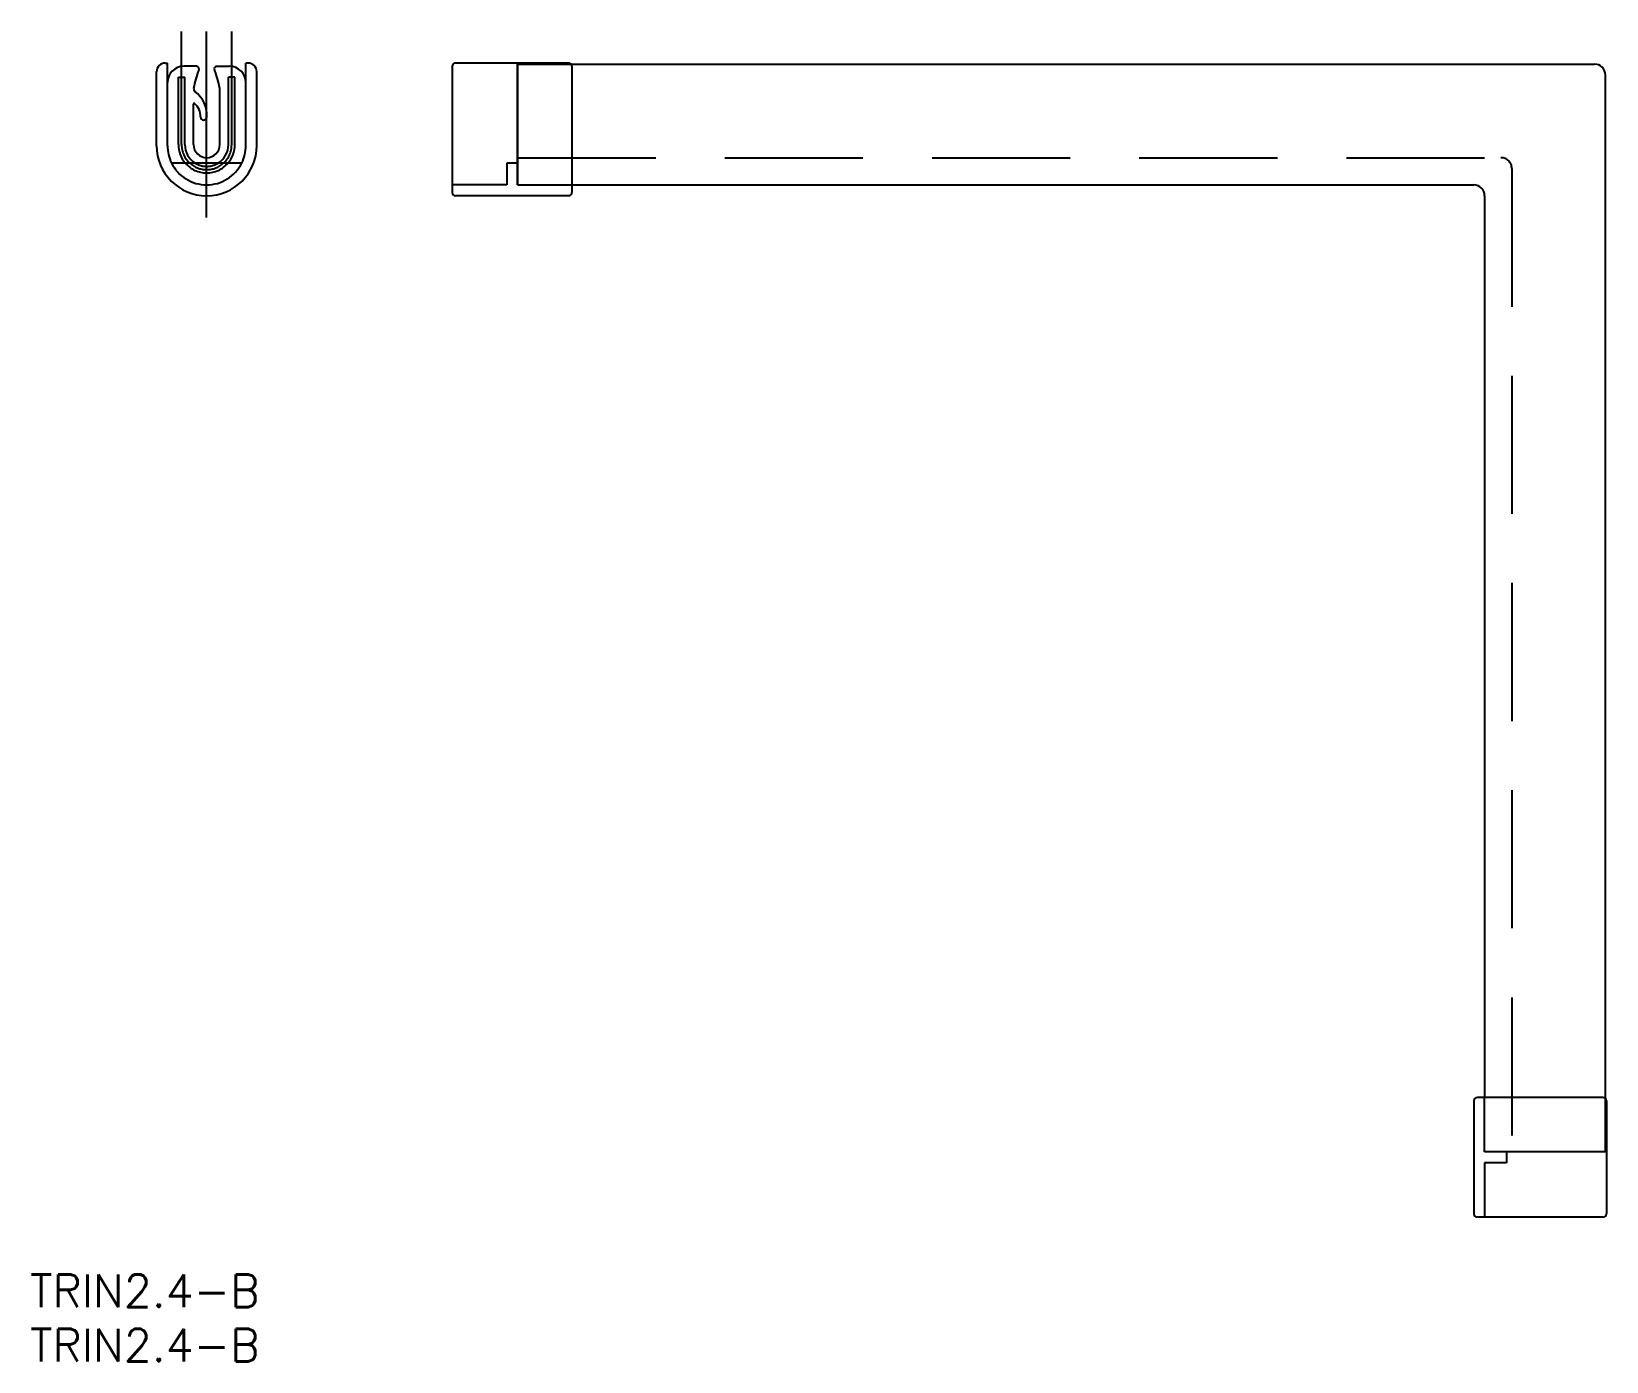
# Model space of a CAD drawing. Extents: x -145 to 0, y -114 to 9.
import ezdxf

# ---------------------------------------------------------------- set-up
doc = ezdxf.new("R2010")
doc.units = 0
doc.linetypes.add('CENTER', pattern=[50.8, 31.75, -6.35, 6.35, -6.35])
doc.linetypes.add('DASHED', pattern=[19.05, 12.7, -6.35])
doc.layers.get('0').update_dxf_attribs({"linetype": 'CONTINUOUS'})
doc.layers.add('CENTER', color=1, linetype='CENTER')
doc.styles.get("Standard").update_dxf_attribs({"font": 'txt.shx', "height": 3, "bigfont": 'bigfont.shx'})

# ---------------------------------------------------------------- blocks, each defined once
blk = doc.blocks.new('*U11')
at = {"color": 7, "linetype": 'CONTINUOUS'}
blk.add_text('TRIN2.4-B', height=3, dxfattribs=at).set_placement((-144.81, -108.72))
blk = doc.blocks.new('*U12')
at = {"color": 7, "linetype": 'CONTINUOUS'}
blk.add_text('TRIN2.4-B', height=3, dxfattribs=at).set_placement((-144.81, -113.72))

msp = doc.modelspace()

# ---------------------------------------------------------------- linework, layer by layer
at = {"color": 7, "linetype": 'CONTINUOUS'}
for p, q in [((-133.18, -1.95), (-133.18, 4.85)), ((-132.38, 5.65), (-132.18, 5.65)), ((-132.18, -1.95), (-132.18, 5.65)), ((-131.18, 4.35), (-130.58, 4.35)), ((-131.18, -1.85), (-131.18, 4.35)), ((-129.51, 5.35), (-130.68, 5.35)), ((-130.58, -1.85), (-130.58, 4.35)), ((-127.65, 5.35), (-126.48, 5.35)), ((-126.58, -1.85), (-126.58, 4.35)), ((-125.98, 4.35), (-126.58, 4.35)), ((-125.98, -1.85), (-125.98, 4.35)), ((-124.98, -1.95), (-124.98, 5.65)), ((-124.78, 5.65), (-124.98, 5.65)), ((-124.98, -1.95), (-124.98, 5.05)), ((-123.98, -1.95), (-123.98, 4.85)), ((-106, 5.35), (-106, -6.25)), ((-95.3, 5.65), (-105.7, 5.65)), ((-95, 5.55), (-1, 5.55)), ((-95, 5.35), (-95, -6.25)), ((0, -89.45), (0, 4.55)), ((0, -89.45), (0, 4.55)), ((0, -89.45), (0, 4.55)), ((0, -89.45), (0, 4.55)), ((-132.18, -1.95), (-132.18, 3.85)), ((-127.38, -1.85), (-127.38, 3.35)), ((-129.78, -1.85), (-129.78, 1.9)), ((-127.38, -1.85), (-127.38, 1.9)), ((-125.35, -3.55), (-131.8, -3.55)), ((-95, -5.55), (-12.1, -5.55)), ((-95.3, -6.55), (-105.7, -6.55)), ((-11.1, -6.55), (-11.1, -89.45)), ((-12.1, -89.75), (-12.1, -100.15)), ((-0.2, -89.45), (-11.8, -89.45)), ((0.1, -89.75), (0.1, -100.15)), ((-0.2, -100.45), (-11.8, -100.45))]:
    msp.add_line(p, q, dxfattribs=at)
at = {"color": 3, "linetype": 'DASHED'}
for p, q in [((-100, 5.55), (-95, 5.55)), ((-100, 5.55), (-100, -5.55)), ((-100, 5.55), (-100, -5.55)), ((-100, -5.55), (-100, 5.55)), ((-100, -5.55), (-100, 5.55)), ((-101, -3.55), (-101, -5.55)), ((-100, -3.55), (-101, -3.55)), ((-100, -3.05), (-9.6, -3.05)), ((-100, -3.55), (-100, -5.55)), ((-8.6, -4.05), (-8.6, -94.45)), ((-101, -5.55), (-106, -5.55)), ((-100, -5.55), (-95, -5.55)), ((-100, -5.55), (-95, -5.55)), ((-11.1, -94.45), (-11.1, -89.45)), ((-11.1, -94.45), (-11.1, -89.45)), ((0, -94.45), (0, -89.45)), ((-9.1, -94.45), (-11.1, -94.45)), ((-11.1, -95.45), (-11.1, -100.45)), ((-11.1, -95.45), (-11.1, -100.45)), ((-9.1, -95.45), (-11.1, -95.45)), ((-9.1, -94.45), (-9.1, -95.45))]:
    msp.add_line(p, q, dxfattribs=at)
at = {"color": 3, "linetype": 'CONTINUOUS'}
msp.add_line((0, -94.45), (-11.1, -94.45), dxfattribs=at)
msp.add_line((0, -94.45), (-11.1, -94.45), dxfattribs=at)
at = {"color": 7, "linetype": 'CONTINUOUS'}
for centre, radius, start, end in [((-132.38, 4.85), 0.8, 90, 180), ((-130.68, 3.85), 1.5, 90, 180), ((-121.34, 1.8), 8.58, 158.1048, 169.5705), ((-129.53, 5.1), 0.25, 335.2971, 85.468), ((-127.63, 5.1), 0.25, 94.532, 204.7029), ((-135.82, 1.8), 8.58, 10.4295, 21.8952), ((-126.48, 3.85), 1.5, 0, 90), ((-124.78, 4.85), 0.8, 0, 90), ((-105.7, 5.35), 0.3, 90, 180), ((-95.3, 5.35), 0.3, 0, 90), ((-1, 4.55), 1, 0, 90), ((-129.28, 3.35), 0.5, 180, 220.7151), ((-131.21, 0.87), 2.65, 355.686, 54.2961), ((-129.73, 1.9), 0.05, 35.6652, 180), ((-130.77, 0.7), 1.64, 359.8526, 48.6873), ((-128.85, 0.69), 0.285, 179.8526, 355.686), ((-128.58, -1.95), 4.6, 180, 0), ((-128.58, -1.95), 3.6, 180, 206.3878), ((-128.58, -1.85), 2.6, 180, 220.8322), ((-128.58, -1.85), 2, 180, 238.2117), ((-128.58, -1.85), 1.2, 180, 0), ((-128.58, -1.85), 2, 301.7883, 0), ((-128.58, -1.85), 2.6, 319.1678, 0), ((-128.58, -1.95), 3.6, 333.6122, 0), ((-12.1, -6.55), 1, 0, 90), ((-105.7, -6.25), 0.3, 180, 270), ((-95.3, -6.25), 0.3, 270, 0), ((-11.8, -89.75), 0.3, 90, 180), ((-0.2, -89.75), 0.3, 0, 90), ((-11.8, -100.15), 0.3, 180, 270), ((-0.2, -100.15), 0.3, 270, 0)]:
    msp.add_arc(centre, radius, start, end, dxfattribs=at)
at = {"color": 3, "linetype": 'DASHED'}
for centre, radius, start, end in [((-128.58, -1.95), 3.6, 206.3878, 333.6122), ((-128.58, -1.85), 2.6, 220.8322, 270), ((-128.58, -1.85), 2, 238.2117, 270), ((-128.58, -1.85), 2, 270, 301.7883), ((-128.58, -1.85), 2.6, 270, 319.1678), ((-9.6, -4.05), 1, 360, 90)]:
    msp.add_arc(centre, radius, start, end, dxfattribs=at)
at = {"layer": 'CENTER', "color": 1, "linetype": 'CENTER'}
for p, q in [((-130.88, -1.85), (-130.88, 8.55)), ((-128.58, -8.55), (-128.58, 8.55)), ((-126.28, -1.85), (-126.28, 8.55))]:
    msp.add_line(p, q, dxfattribs=at)
for start, end in [(180, 227.6574), (312.3426, 0), (227.6574, 270), (270, 312.3426)]:
    msp.add_arc((-128.58, -1.85), 2.3, start, end, dxfattribs=at)

# ---------------------------------------------------------------- block references
at = {"color": 7, "linetype": 'CONTINUOUS'}
for name in ['*U11', '*U12']:
    msp.add_blockref(name, (0, 0), dxfattribs=at)

doc.saveas('drawing.dxf')
